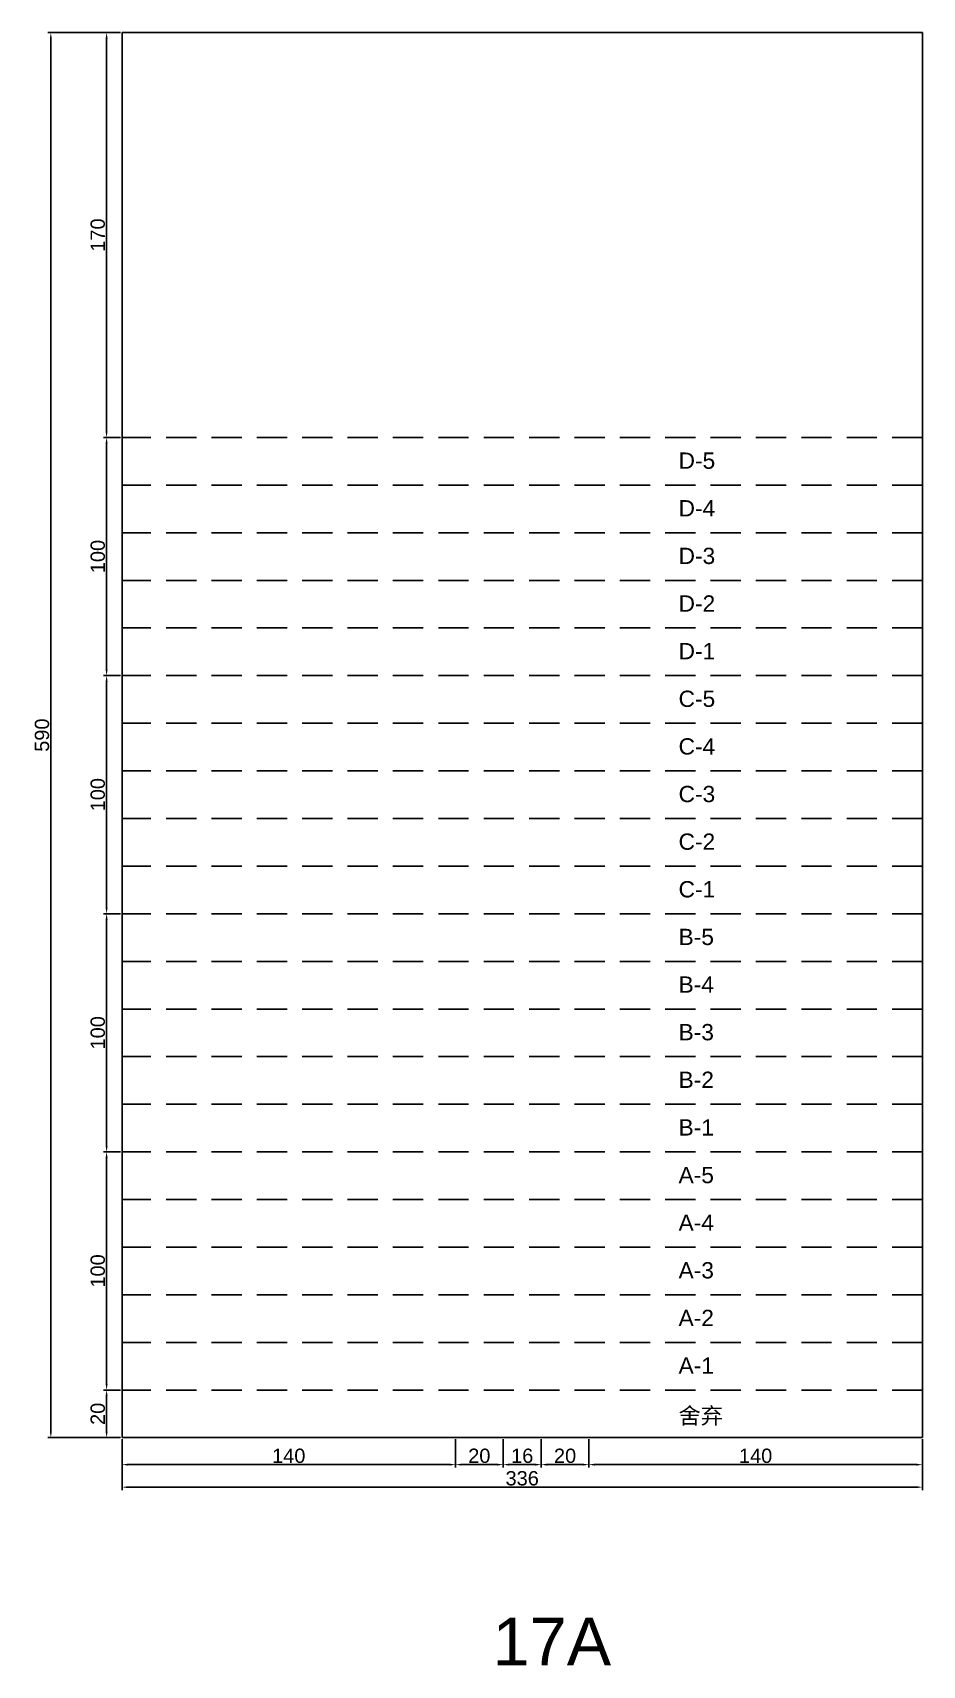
# Model space of a CAD drawing. Header units: millimetres. Extents: x 1455 to 24185, y -7314 to 4772.
# Drawn here: x 17881 to 18254, y -3428 to -2743 of the extents above; entities that cross this region are included whole.
import ezdxf

# ---------------------------------------------------------------- set-up
doc = ezdxf.new("R2010")
doc.units = ezdxf.units.MM
doc.linetypes.add('DASHED', pattern=[19.05, 12.7, -6.35])
doc.layers.add('尺寸标注', color=6, linetype='Continuous')
doc.layers.add('标号', color=4, linetype='Continuous')
doc.styles.get("Standard").update_dxf_attribs({"font": 'arial.ttf'})
doc.dimstyles.new('ISO-25-old', dxfattribs={"dimtxt": 6, "dimasz": 2.5, "dimexe": 1.25, "dimexo": 0.625, "dimtad": 1, "dimtxsty": 'Standard', "dimcen": 2.5, "dimadec": 0, "dimazin": 0, "dimtfac": 1, "dimtmove": 0, "dimatfit": 3, "dimfxl": 1, "dimarcsym": 0})

# ---------------------------------------------------------------- blocks, each defined once
blk = doc.blocks.new('*D2778')
at = {"layer": 'Defpoints', "color": 0, "transparency": 16777216}
for p in [(17918.45, -2742.67), (17911.97, -2912.67), (17918.45, -2912.67)]:
    blk.add_point(p, dxfattribs=at)
at = {"layer": '尺寸标注', "color": 0, "lineweight": -2, "transparency": 16777216}
for p, q in [((17917.82, -2742.67), (17910.72, -2742.67)), ((17911.97, -2745.17), (17911.97, -2910.17)), ((17917.82, -2912.67), (17910.72, -2912.67))]:
    blk.add_line(p, q, dxfattribs=at)
at = {"layer": '尺寸标注', "color": 0, "transparency": 16777216}
for points in [[(17911.55, -2745.17), (17912.39, -2745.17), (17911.97, -2742.67)], [(17911.55, -2910.17), (17912.39, -2910.17), (17911.97, -2912.67)]]:
    blk.add_solid(points, dxfattribs=at)
at = {"layer": '尺寸标注', "color": 0, "transparency": 16777216, "insert": (17908.28, -2827.67), "char_height": 6, "attachment_point": 5, "rotation": 90}
blk.add_mtext('170', dxfattribs=at)
blk = doc.blocks.new('*D2779')
at = {"layer": 'Defpoints', "color": 0, "transparency": 16777216}
for p in [(17918.45, -2912.67), (17911.97, -3012.67), (17918.45, -3012.67)]:
    blk.add_point(p, dxfattribs=at)
at = {"layer": '尺寸标注', "color": 0, "lineweight": -2, "transparency": 16777216}
for p, q in [((17917.82, -2912.67), (17910.72, -2912.67)), ((17911.97, -2915.17), (17911.97, -3010.17)), ((17917.82, -3012.67), (17910.72, -3012.67))]:
    blk.add_line(p, q, dxfattribs=at)
at = {"layer": '尺寸标注', "color": 0, "transparency": 16777216}
for points in [[(17911.55, -2915.17), (17912.39, -2915.17), (17911.97, -2912.67)], [(17911.55, -3010.17), (17912.39, -3010.17), (17911.97, -3012.67)]]:
    blk.add_solid(points, dxfattribs=at)
at = {"layer": '尺寸标注', "color": 0, "transparency": 16777216, "insert": (17908.28, -2962.67), "char_height": 6, "attachment_point": 5, "rotation": 90}
blk.add_mtext('100', dxfattribs=at)
blk = doc.blocks.new('*D2780')
at = {"layer": 'Defpoints', "color": 0, "transparency": 16777216}
for p in [(17918.45, -3012.67), (17911.97, -3112.67), (17918.45, -3112.67)]:
    blk.add_point(p, dxfattribs=at)
at = {"layer": '尺寸标注', "color": 0, "lineweight": -2, "transparency": 16777216}
for p, q in [((17917.82, -3012.67), (17910.72, -3012.67)), ((17911.97, -3015.17), (17911.97, -3110.17)), ((17917.82, -3112.67), (17910.72, -3112.67))]:
    blk.add_line(p, q, dxfattribs=at)
at = {"layer": '尺寸标注', "color": 0, "transparency": 16777216}
for points in [[(17911.55, -3015.17), (17912.39, -3015.17), (17911.97, -3012.67)], [(17911.55, -3110.17), (17912.39, -3110.17), (17911.97, -3112.67)]]:
    blk.add_solid(points, dxfattribs=at)
at = {"layer": '尺寸标注', "color": 0, "transparency": 16777216, "insert": (17908.28, -3062.67), "char_height": 6, "attachment_point": 5, "rotation": 90}
blk.add_mtext('100', dxfattribs=at)
blk = doc.blocks.new('*D2781')
at = {"layer": 'Defpoints', "color": 0, "transparency": 16777216}
for p in [(17918.45, -3112.67), (17911.97, -3212.67), (17918.45, -3212.67)]:
    blk.add_point(p, dxfattribs=at)
at = {"layer": '尺寸标注', "color": 0, "lineweight": -2, "transparency": 16777216}
for p, q in [((17917.82, -3112.67), (17910.72, -3112.67)), ((17911.97, -3115.17), (17911.97, -3210.17)), ((17917.82, -3212.67), (17910.72, -3212.67))]:
    blk.add_line(p, q, dxfattribs=at)
at = {"layer": '尺寸标注', "color": 0, "transparency": 16777216}
for points in [[(17911.55, -3115.17), (17912.39, -3115.17), (17911.97, -3112.67)], [(17911.55, -3210.17), (17912.39, -3210.17), (17911.97, -3212.67)]]:
    blk.add_solid(points, dxfattribs=at)
at = {"layer": '尺寸标注', "color": 0, "transparency": 16777216, "insert": (17908.28, -3162.67), "char_height": 6, "attachment_point": 5, "rotation": 90}
blk.add_mtext('100', dxfattribs=at)
blk = doc.blocks.new('*D2782')
at = {"layer": 'Defpoints', "color": 0, "transparency": 16777216}
for p in [(17918.45, -3212.67), (17911.97, -3312.67), (17918.45, -3312.67)]:
    blk.add_point(p, dxfattribs=at)
at = {"layer": '尺寸标注', "color": 0, "lineweight": -2, "transparency": 16777216}
for p, q in [((17917.82, -3212.67), (17910.72, -3212.67)), ((17911.97, -3215.17), (17911.97, -3310.17)), ((17917.82, -3312.67), (17910.72, -3312.67))]:
    blk.add_line(p, q, dxfattribs=at)
at = {"layer": '尺寸标注', "color": 0, "transparency": 16777216}
for points in [[(17911.55, -3215.17), (17912.39, -3215.17), (17911.97, -3212.67)], [(17911.55, -3310.17), (17912.39, -3310.17), (17911.97, -3312.67)]]:
    blk.add_solid(points, dxfattribs=at)
at = {"layer": '尺寸标注', "color": 0, "transparency": 16777216, "insert": (17908.28, -3262.67), "char_height": 6, "attachment_point": 5, "rotation": 90}
blk.add_mtext('100', dxfattribs=at)
blk = doc.blocks.new('*D2783')
at = {"layer": 'Defpoints', "color": 0, "transparency": 16777216}
for p in [(17918.45, -3312.67), (17911.97, -3332.67), (17918.45, -3332.67)]:
    blk.add_point(p, dxfattribs=at)
at = {"layer": '尺寸标注', "color": 0, "lineweight": -2, "transparency": 16777216}
for p, q in [((17917.82, -3312.67), (17910.72, -3312.67)), ((17911.97, -3315.17), (17911.97, -3330.17)), ((17917.82, -3332.67), (17910.72, -3332.67))]:
    blk.add_line(p, q, dxfattribs=at)
at = {"layer": '尺寸标注', "color": 0, "transparency": 16777216}
for points in [[(17911.55, -3315.17), (17912.39, -3315.17), (17911.97, -3312.67)], [(17911.55, -3330.17), (17912.39, -3330.17), (17911.97, -3332.67)]]:
    blk.add_solid(points, dxfattribs=at)
at = {"layer": '尺寸标注', "color": 0, "transparency": 16777216, "insert": (17908.28, -3322.67), "char_height": 6, "attachment_point": 5, "rotation": 90}
blk.add_mtext('20', dxfattribs=at)
blk = doc.blocks.new('*D2316')
at = {"layer": 'Defpoints', "color": 0, "transparency": 16777216}
for p in [(17918.45, -3332.67), (18058.45, -3332.67), (18058.45, -3344.01)]:
    blk.add_point(p, dxfattribs=at)
at = {"layer": '尺寸标注', "color": 0, "lineweight": -2, "transparency": 16777216}
for p, q in [((17918.45, -3333.3), (17918.45, -3345.26)), ((18058.45, -3333.3), (18058.45, -3345.26)), ((17920.95, -3344.01), (18055.95, -3344.01))]:
    blk.add_line(p, q, dxfattribs=at)
at = {"layer": '尺寸标注', "color": 0, "transparency": 16777216}
for points in [[(17920.95, -3343.59), (17920.95, -3344.42), (17918.45, -3344.01)], [(18055.95, -3343.59), (18055.95, -3344.42), (18058.45, -3344.01)]]:
    blk.add_solid(points, dxfattribs=at)
at = {"layer": '尺寸标注', "color": 0, "transparency": 16777216, "insert": (17988.45, -3340.32), "char_height": 6, "attachment_point": 5}
blk.add_mtext('140', dxfattribs=at)
blk = doc.blocks.new('*D2317')
at = {"layer": 'Defpoints', "color": 0, "transparency": 16777216}
for p in [(18058.45, -3332.67), (18078.45, -3332.67), (18078.45, -3344.01)]:
    blk.add_point(p, dxfattribs=at)
at = {"layer": '尺寸标注', "color": 0, "lineweight": -2, "transparency": 16777216}
for p, q in [((18058.45, -3333.3), (18058.45, -3345.26)), ((18078.45, -3333.3), (18078.45, -3345.26)), ((18060.95, -3344.01), (18075.95, -3344.01))]:
    blk.add_line(p, q, dxfattribs=at)
at = {"layer": '尺寸标注', "color": 0, "transparency": 16777216}
for points in [[(18060.95, -3343.59), (18060.95, -3344.42), (18058.45, -3344.01)], [(18075.95, -3343.59), (18075.95, -3344.42), (18078.45, -3344.01)]]:
    blk.add_solid(points, dxfattribs=at)
at = {"layer": '尺寸标注', "color": 0, "transparency": 16777216, "insert": (18068.45, -3340.32), "char_height": 6, "attachment_point": 5}
blk.add_mtext('20', dxfattribs=at)
blk = doc.blocks.new('*D2784')
at = {"layer": 'Defpoints', "color": 0, "transparency": 16777216}
for p in [(18114.45, -3332.67), (18254.45, -3332.67), (18254.45, -3344.01)]:
    blk.add_point(p, dxfattribs=at)
at = {"layer": '尺寸标注', "color": 0, "lineweight": -2, "transparency": 16777216}
for p, q in [((18114.45, -3333.3), (18114.45, -3345.26)), ((18254.45, -3333.3), (18254.45, -3345.26)), ((18116.95, -3344.01), (18251.95, -3344.01))]:
    blk.add_line(p, q, dxfattribs=at)
at = {"layer": '尺寸标注', "color": 0, "transparency": 16777216}
for points in [[(18116.95, -3343.59), (18116.95, -3344.42), (18114.45, -3344.01)], [(18251.95, -3343.59), (18251.95, -3344.42), (18254.45, -3344.01)]]:
    blk.add_solid(points, dxfattribs=at)
at = {"layer": '尺寸标注', "color": 0, "transparency": 16777216, "insert": (18184.45, -3340.32), "char_height": 6, "attachment_point": 5}
blk.add_mtext('140', dxfattribs=at)
blk = doc.blocks.new('*D2318')
at = {"layer": 'Defpoints', "color": 0, "transparency": 16777216}
for p in [(17918.45, -3332.67), (18254.45, -3332.67), (18254.45, -3353.47)]:
    blk.add_point(p, dxfattribs=at)
at = {"layer": '尺寸标注', "color": 0, "lineweight": -2, "transparency": 16777216}
for p, q in [((17918.45, -3333.3), (17918.45, -3354.72)), ((18254.45, -3333.3), (18254.45, -3354.72)), ((17920.95, -3353.47), (18251.95, -3353.47))]:
    blk.add_line(p, q, dxfattribs=at)
at = {"layer": '尺寸标注', "color": 0, "transparency": 16777216}
for points in [[(17920.95, -3353.06), (17920.95, -3353.89), (17918.45, -3353.47)], [(18251.95, -3353.06), (18251.95, -3353.89), (18254.45, -3353.47)]]:
    blk.add_solid(points, dxfattribs=at)
at = {"layer": '尺寸标注', "color": 0, "transparency": 16777216, "insert": (18086.45, -3349.78), "char_height": 6, "attachment_point": 5}
blk.add_mtext('336', dxfattribs=at)
blk = doc.blocks.new('*D2785')
at = {"layer": 'Defpoints', "color": 0, "transparency": 16777216}
for p in [(17888.55, -2742.67), (17918.45, -2742.67), (17918.45, -3332.67)]:
    blk.add_point(p, dxfattribs=at)
at = {"layer": '尺寸标注', "color": 0, "lineweight": -2, "transparency": 16777216}
for p, q in [((17917.82, -2742.67), (17887.3, -2742.67)), ((17888.55, -3330.17), (17888.55, -2745.17)), ((17917.82, -3332.67), (17887.3, -3332.67))]:
    blk.add_line(p, q, dxfattribs=at)
at = {"layer": '尺寸标注', "color": 0, "transparency": 16777216}
for points in [[(17888.14, -2745.17), (17888.97, -2745.17), (17888.55, -2742.67)], [(17888.14, -3330.17), (17888.97, -3330.17), (17888.55, -3332.67)]]:
    blk.add_solid(points, dxfattribs=at)
at = {"layer": '尺寸标注', "color": 0, "transparency": 16777216, "insert": (17884.86, -3037.67), "char_height": 6, "attachment_point": 5, "rotation": 90}
blk.add_mtext('590', dxfattribs=at)
blk = doc.blocks.new('*D2319')
at = {"layer": 'Defpoints', "color": 0, "transparency": 16777216}
for p in [(18078.45, -3332.67), (18094.45, -3332.67), (18094.45, -3344.01)]:
    blk.add_point(p, dxfattribs=at)
at = {"layer": '尺寸标注', "color": 0, "lineweight": -2, "transparency": 16777216}
for p, q in [((18078.45, -3333.3), (18078.45, -3345.26)), ((18094.45, -3333.3), (18094.45, -3345.26)), ((18080.95, -3344.01), (18091.95, -3344.01))]:
    blk.add_line(p, q, dxfattribs=at)
at = {"layer": '尺寸标注', "color": 0, "transparency": 16777216}
for points in [[(18080.95, -3343.59), (18080.95, -3344.42), (18078.45, -3344.01)], [(18091.95, -3343.59), (18091.95, -3344.42), (18094.45, -3344.01)]]:
    blk.add_solid(points, dxfattribs=at)
at = {"layer": '尺寸标注', "color": 0, "transparency": 16777216, "insert": (18086.45, -3340.32), "char_height": 6, "attachment_point": 5}
blk.add_mtext('16', dxfattribs=at)
blk = doc.blocks.new('*D2320')
at = {"layer": 'Defpoints', "color": 0, "transparency": 16777216}
for p in [(18094.45, -3332.67), (18114.45, -3332.67), (18114.45, -3344.01)]:
    blk.add_point(p, dxfattribs=at)
at = {"layer": '尺寸标注', "color": 0, "lineweight": -2, "transparency": 16777216}
for p, q in [((18094.45, -3333.3), (18094.45, -3345.26)), ((18114.45, -3333.3), (18114.45, -3345.26)), ((18096.95, -3344.01), (18111.95, -3344.01))]:
    blk.add_line(p, q, dxfattribs=at)
at = {"layer": '尺寸标注', "color": 0, "transparency": 16777216}
for points in [[(18096.95, -3343.59), (18096.95, -3344.42), (18094.45, -3344.01)], [(18111.95, -3343.59), (18111.95, -3344.42), (18114.45, -3344.01)]]:
    blk.add_solid(points, dxfattribs=at)
at = {"layer": '尺寸标注', "color": 0, "transparency": 16777216, "insert": (18104.45, -3340.32), "char_height": 6, "attachment_point": 5}
blk.add_mtext('20', dxfattribs=at)

msp = doc.modelspace()

# ---------------------------------------------------------------- linework, layer by layer
for p, q in [((17918.447, -2742.674), (17918.447, -3332.674)), ((17918.447, -2742.674), (18254.447, -2742.674)), ((18254.447, -3332.674), (18254.447, -2742.674)), ((17918.447, -3332.674), (18254.447, -3332.674))]:
    msp.add_line(p, q)
at = {"linetype": 'DASHED'}
for p, q in [((18254.447, -2912.674), (17918.447, -2912.674)), ((18254.447, -3012.674), (17918.447, -3012.674)), ((18254.447, -3112.674), (17918.447, -3112.674)), ((18254.447, -3212.674), (17918.447, -3212.674)), ((18254.447, -3312.674), (17918.447, -3312.674))]:
    msp.add_line(p, q, dxfattribs=at)
at = {"layer": '标号', "linetype": 'DASHED'}
for p, q in [((18254.447, -2932.674), (17918.447, -2932.674)), ((18254.447, -2952.674), (17918.447, -2952.674)), ((18254.447, -2972.674), (17918.447, -2972.674)), ((18254.447, -2992.674), (17918.447, -2992.674)), ((18254.447, -3032.674), (17918.447, -3032.674)), ((18254.447, -3052.674), (17918.447, -3052.674)), ((18254.447, -3072.674), (17918.447, -3072.674)), ((18254.447, -3092.674), (17918.447, -3092.674)), ((18254.447, -3132.674), (17918.447, -3132.674)), ((18254.447, -3152.674), (17918.447, -3152.674)), ((18254.447, -3172.674), (17918.447, -3172.674)), ((18254.447, -3192.674), (17918.447, -3192.674)), ((18254.447, -3232.674), (17918.447, -3232.674)), ((18254.447, -3252.674), (17918.447, -3252.674)), ((18254.447, -3272.674), (17918.447, -3272.674)), ((18254.447, -3292.674), (17918.447, -3292.674))]:
    msp.add_line(p, q, dxfattribs=at)

# ---------------------------------------------------------------- texts
for s, p in [('D-5', (18152.098, -2925.812)), ('D-4', (18152.098, -2945.812)), ('D-3', (18152.098, -2965.812)), ('D-2', (18152.098, -2985.812)), ('D-1', (18152.098, -3005.812)), ('C-5', (18152.098, -3025.812)), ('C-4', (18152.098, -3045.812)), ('C-3', (18152.098, -3065.812)), ('C-2', (18152.098, -3085.812)), ('C-1', (18152.098, -3105.812)), ('B-5', (18152.098, -3125.812)), ('B-4', (18152.098, -3145.812)), ('B-3', (18152.098, -3165.812)), ('B-2', (18152.098, -3185.812)), ('B-1', (18152.098, -3205.812)), ('A-5', (18152.098, -3225.812)), ('A-4', (18152.098, -3245.812)), ('A-3', (18152.098, -3265.812)), ('A-2', (18152.098, -3285.812)), ('A-1', (18152.098, -3305.812)), ('舍弃', (18152.098, -3326.901))]:
    msp.add_text(s, height=6.8359).set_placement(p)
at = {"layer": '标号', "insert": (18074.082, -3408.287), "char_height": 20, "attachment_point": 1}
msp.add_mtext_dynamic_manual_height_columns('17A', width=70.10425, gutter_width=12.5, heights=[0], dxfattribs=at)

# ---------------------------------------------------------------- dimensions: what is measured, and where the dimension line sits
at = {"layer": '尺寸标注'}
for p1, p2, distance, picture, middle in [((17918.447, -3332.674), (17918.447, -2742.674), 29.895, '*D2785', (17884.864, -3037.674)), ((17918.447, -2742.674), (17918.447, -2912.674), -6.478, '*D2778', (17908.281, -2827.674)), ((17918.447, -2912.674), (17918.447, -3012.674), -6.478, '*D2779', (17908.281, -2962.674)), ((17918.447, -3012.674), (17918.447, -3112.674), -6.478, '*D2780', (17908.281, -3062.674)), ((17918.447, -3112.674), (17918.447, -3212.674), -6.478, '*D2781', (17908.281, -3162.674)), ((17918.447, -3212.674), (17918.447, -3312.674), -6.478, '*D2782', (17908.281, -3262.674)), ((17918.447, -3312.674), (17918.447, -3332.674), -6.478, '*D2783', (17908.281, -3322.674)), ((17918.447, -3332.674), (18058.447, -3332.674), -11.333, '*D2316', (17988.447, -3340.318)), ((17918.447, -3332.674), (18254.447, -3332.674), -20.798, '*D2318', (18086.447, -3349.781)), ((18058.447, -3332.674), (18078.447, -3332.674), -11.333, '*D2317', (18068.447, -3340.318)), ((18078.447, -3332.674), (18094.447, -3332.674), -11.333, '*D2319', (18086.447, -3340.318)), ((18094.447, -3332.674), (18114.447, -3332.674), -11.333, '*D2320', (18104.447, -3340.318)), ((18114.447, -3332.674), (18254.447, -3332.674), -11.333, '*D2784', (18184.447, -3340.318))]:
    dim = msp.add_aligned_dim(p1=p1, p2=p2, distance=distance, dimstyle='ISO-25-old', dxfattribs=at)
    dim.commit()
    dim.dimension.update_dxf_attribs({"geometry": picture, "text_midpoint": middle})

doc.saveas('drawing.dxf')
